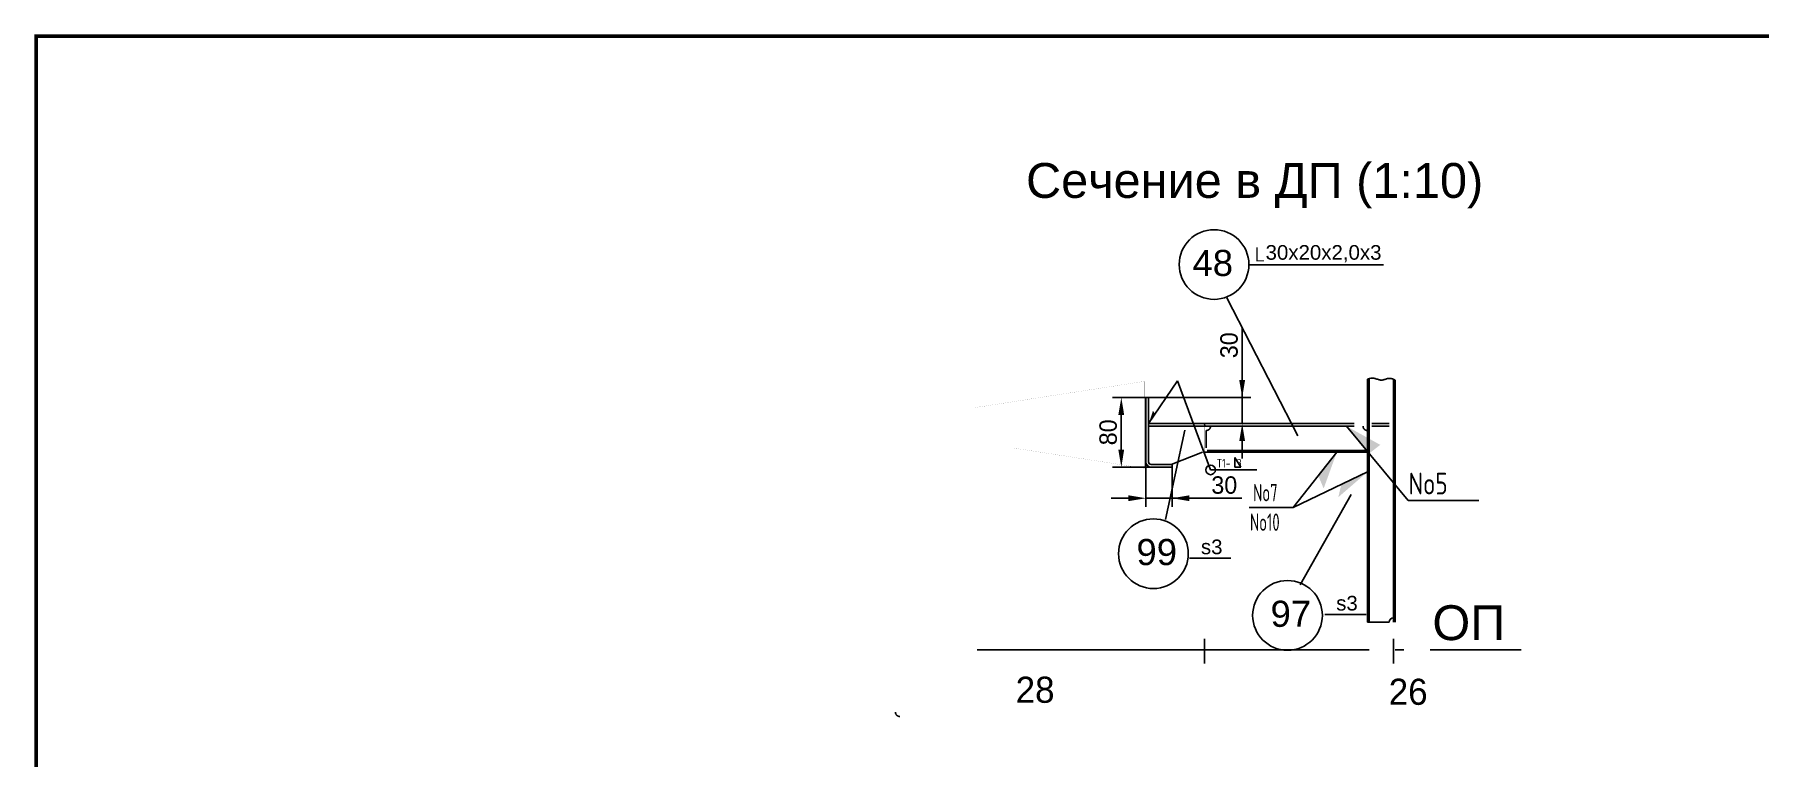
# Model space of a CAD drawing. Header units: millimetres. Extents: x -19561 to 47775, y 28910 to 69910.
# Drawn here: x 20988 to 25939, y 45812 to 47888 of the extents above; entities that cross this region are included whole.
import ezdxf
from ezdxf.enums import TextEntityAlignment as Align

# ---------------------------------------------------------------- set-up
doc = ezdxf.new("R2010")
doc.units = ezdxf.units.MM
doc.header["$MEASUREMENT"] = 0
for name, pattern in [('K5LT32768', [0]), ('K5LT32769', [0]), ('K5LT32770', [100, 50, -50]), ('K5LT32771', [1300, 1125, -75, 25, -75])]:
    doc.linetypes.add(name, pattern=pattern)
doc.styles.add('2_5', font='txt.shx', dxfattribs={"height": 2.5})
doc.styles.add('Arial', font='arial.ttf')
doc.styles.add('KTEXTSTYLE', font='GOST_AU.SHX', dxfattribs={"width": 0.96, "height": 5})
doc.styles.add('style5', font='arial.ttf', dxfattribs={"height": 3})
doc.dimstyles.new('seatech', dxfattribs={"dimscale": 20, "dimtxt": 2.5, "dimasz": 2.5, "dimexe": 1.25, "dimexo": 0, "dimtad": 1, "dimdec": 0, "dimtxsty": 'Standard', "dimcen": 2.5, "dimclrd": 7, "dimclre": 7, "dimclrt": 4, "dimadec": 0, "dimazin": 0, "dimtfac": 1, "dimtdec": 0, "dimtmove": 0, "dimatfit": 3, "dimfxl": 1.25, "dimarcsym": 0})

# ---------------------------------------------------------------- blocks, each defined once
blk = doc.blocks.new('*D2310')
at = {"color": 7, "lineweight": -2}
for p, q in [((24454.3, 46845.5), (24454.3, 47045.5)), ((24454.3, 46895.5), (24454.3, 46945.5)), ((24177.9, 46845.5), (24479.3, 46845.5)), ((24454.3, 46845.5), (24454.3, 46770.6)), ((24231.9, 46770.6), (24479.3, 46770.6)), ((24454.3, 46720.6), (24454.3, 46670.6))]:
    blk.add_line(p, q, dxfattribs=at)
at = {"color": 7}
for points in [[(24445.9, 46895.5), (24462.6, 46895.5), (24454.3, 46845.5)], [(24462.6, 46720.6), (24445.9, 46720.6), (24454.3, 46770.6)]]:
    blk.add_solid(points, dxfattribs=at)
at = {"layer": 'Defpoints', "color": 0}
for p in [(24177.9, 46845.5), (24231.9, 46770.6), (24454.3, 46770.6)]:
    blk.add_point(p, dxfattribs=at)
at = {"color": 4, "ltscale": 20, "insert": (24416.8, 46995.5), "char_height": 50, "attachment_point": 5, "rotation": 90}
blk.add_mtext('30', dxfattribs=at)
blk = doc.blocks.new('*D2311')
at = {"color": 7, "lineweight": -2}
for p, q in [((24177.9, 46660.5), (24177.9, 46531.3)), ((24252.9, 46653), (24252.9, 46531.3)), ((24127.9, 46556.3), (24077.9, 46556.3)), ((24177.9, 46556.3), (24252.9, 46556.3)), ((24252.9, 46556.3), (24452.9, 46556.3)), ((24302.9, 46556.3), (24352.9, 46556.3))]:
    blk.add_line(p, q, dxfattribs=at)
at = {"color": 7}
for points in [[(24127.9, 46548), (24127.9, 46564.7), (24177.9, 46556.3)], [(24302.9, 46564.7), (24302.9, 46548), (24252.9, 46556.3)]]:
    blk.add_solid(points, dxfattribs=at)
at = {"layer": 'Defpoints', "color": 0}
for p in [(24177.9, 46660.5), (24252.9, 46653), (24252.9, 46556.3)]:
    blk.add_point(p, dxfattribs=at)
at = {"color": 4, "ltscale": 20, "insert": (24402.9, 46593.8), "char_height": 50, "attachment_point": 5}
blk.add_mtext('30', dxfattribs=at)
blk = doc.blocks.new('*D2312')
at = {"color": 7, "lineweight": -2}
for p, q in [((24177.9, 46845.5), (24082.3, 46845.5)), ((24107.3, 46795.5), (24107.3, 46695.5)), ((24192.9, 46645.5), (24082.3, 46645.5))]:
    blk.add_line(p, q, dxfattribs=at)
at = {"color": 7}
for points in [[(24115.6, 46795.5), (24098.9, 46795.5), (24107.3, 46845.5)], [(24098.9, 46695.5), (24115.6, 46695.5), (24107.3, 46645.5)]]:
    blk.add_solid(points, dxfattribs=at)
at = {"layer": 'Defpoints', "color": 0}
for p in [(24177.9, 46845.5), (24107.3, 46645.5), (24192.9, 46645.5)]:
    blk.add_point(p, dxfattribs=at)
at = {"color": 4, "ltscale": 20, "insert": (24069.8, 46745.5), "char_height": 50, "attachment_point": 5, "rotation": 90}
blk.add_mtext('80', dxfattribs=at)

msp = doc.modelspace()

# ---------------------------------------------------------------- hatches: boundary and pattern name
for points in [[(24850.5733, 46709.55824), (24818.61695, 46684.61784), (24753.43587, 46763.27587)], [(24688.16704, 46584.12432), (24672.78759, 46620.85782), (24726.02177, 46688.69635)], [(24730.15612, 46559.17476), (24738.81, 46595.59015), (24813.93237, 46631.65275)]]:
    msp.add_hatch(color=7).paths.add_polyline_path(points)

# ---------------------------------------------------------------- linework, layer by layer
for p, q in [((24472.80365, 47226.28708), (24859.90796, 47226.28708)), ((24268.79803, 46893.72758), (24185.42878, 46770.74883)), ((24268.79803, 46893.72758), (24363.13392, 46637.93994)), ((24177.92878, 46660.54013), (24177.92878, 46845.54013)), ((24177.92878, 46845.54013), (24341.28479, 46845.54013)), ((24185.42878, 46845.54013), (24185.42878, 46660.54013)), ((24346.74934, 46763.24883), (24346.07347, 46770.74883)), ((24252.92878, 46653.04013), (24192.92878, 46653.04013)), ((24192.92878, 46645.54013), (24252.92878, 46645.54013)), ((24252.92878, 46645.54013), (24252.92878, 46653.04013)), ((24432.79456, 46645.22772), (24450.45315, 46645.22772)), ((24363.13392, 46637.93994), (24496.55021, 46637.93994)), ((24303.10562, 46384.13498), (24421.90343, 46384.13498)), ((24691.30749, 46222.48705), (24810.1053, 46222.48705))]:
    msp.add_line(p, q)
at = {"color": 7, "linetype": 'K5LT32768'}
for p, q in [((24614.46022, 46735.14721), (24410.37168, 47131.34167)), ((24185.42878, 46770.77587), (24728.51136, 46770.77587)), ((24185.42878, 46763.27587), (24728.51136, 46763.27587)), ((24930.52919, 46549.56643), (24753.43587, 46763.27587)), ((24353.61695, 46693.27587), (24815.70039, 46693.27587)), ((24346.11695, 46688.27587), (24813.61695, 46688.27587)), ((24601.07349, 46529.46955), (24726.02177, 46688.69635)), ((24601.07349, 46529.46955), (24813.93237, 46631.65275)), ((24620.40531, 46307.59067), (24767.18954, 46567.24139)), ((25073.61572, 46549.56643), (24930.52919, 46549.56643)), ((25133.73231, 46549.61777), (24990.64579, 46549.61777)), ((24601.07349, 46529.46955), (24474.22185, 46529.46955)), ((24346.11695, 46081.98714), (24346.11695, 46152.87185)), ((24888.61695, 46081.98714), (24888.61695, 46152.87185))]:
    msp.add_line(p, q, dxfattribs=at)
at = {"color": 7, "linetype": 'K5LT32769'}
for p, q in [((24813.61695, 46898.38274), (24813.61695, 46200.69577)), ((24818.61695, 46899.88813), (24818.61695, 46198.61248)), ((24888.61695, 46200.77587), (24888.61695, 46897.57446)), ((24893.61695, 46200.77587), (24893.61695, 46895.36482)), ((24876.11695, 46200.69577), (24813.61695, 46200.69577))]:
    msp.add_line(p, q, dxfattribs=at)
at = {"color": 1, "linetype": 'Continuous'}
for p, q in [((24185.42878, 46770.74883), (24346.07347, 46770.74883)), ((24185.42878, 46763.24883), (24346.74934, 46763.24883))]:
    msp.add_line(p, q, dxfattribs=at)
at = {"color": 2}
msp.add_line((24233.82542, 46494.92811), (24290.12882, 46752.14733), dxfattribs=at)
at = {"color": 0, "linetype": 'K5LT32770'}
for p, q in [((24351.11695, 46750.77587), (24351.11695, 46698.27587)), ((24726.11695, 46770.77587), (24888.61695, 46770.77587)), ((24726.11695, 46763.27587), (24888.61695, 46763.27587))]:
    msp.add_line(p, q, dxfattribs=at)
at = {"color": 1, "linetype": 'K5LT32770', "true_color": 0xff0000}
msp.add_line((24813.61695, 46750.77587), (24813.61695, 46688.27587), dxfattribs=at)
at = {"color": 2, "linetype": 'K5LT32768'}
msp.add_line((24250.33076, 46652.72505), (24340.66769, 46688.27587), dxfattribs=at)
at = {"color": 0}
for p, q in [((24432.79456, 46672.95924), (24432.79456, 46645.22772)), ((24450.45315, 46645.22772), (24432.79456, 46672.95924))]:
    msp.add_line(p, q, dxfattribs=at)
at = {"color": 7, "linetype": 'K5LT32771'}
msp.add_line((23693.72635, 46121.24334), (25255.51117, 46121.24334), dxfattribs=at)
at = {"color": 2, "ltscale": 20, "const_width": 10}
msp.add_lwpolyline([(20993.01308, 47882.68114), (33581.63137, 47882.68114), (33581.63137, 28914.85541), (20993.01308, 28914.85541)], close=True, dxfattribs=at)
at = {"const_width": 3}
msp.add_lwpolyline([(24496.81588, 47277.07214), (24496.81588, 47237.78776), (24516.47049, 47237.78776)], dxfattribs=at)
at = {"color": 7, "linetype": 'K5LT32769', "const_width": 0.18}
for points in [[(23685.41209, 46816.1414), (24174.86695, 46892.02587), (24174.86695, 46642.02587), (23795.83625, 46700.79032)], [(24906.11695, 46200.77587), (24906.11695, 46193.27587), (24806.11695, 46193.27587), (24806.11695, 46200.77587), (24906.11695, 46200.77587)]]:
    msp.add_lwpolyline(points, dxfattribs=at)
at = {"color": 0, "linetype": 'K5LT32770', "const_width": 0.18}
msp.add_lwpolyline([(24346.11695, 46763.27587), (24348.61695, 46763.27587), (24350.38483, 46762.54361), (24351.11695, 46760.77587), (24351.11695, 46698.27587), (24351.78681, 46695.77587), (24353.61695, 46693.94574), (24356.11695, 46693.27587), (24393.61695, 46693.27587), (24395.38483, 46692.54361), (24396.11695, 46690.77587), (24396.11695, 46688.27587), (24346.11695, 46688.27587), (24346.11695, 46763.27587)], dxfattribs=at)
at = {"color": 1, "linetype": 'K5LT32770', "true_color": 0xff0000, "const_width": 0.18}
msp.add_lwpolyline([(24788.61695, 46513.27587), (24813.61695, 46513.27587), (24813.61695, 46663.27587), (24788.61695, 46688.27587), (24638.61695, 46688.27587), (24638.61695, 46663.27587), (24788.61695, 46513.27587)], dxfattribs=at)
at = {"color": 1}
for centre in [(24373.5548, 47227.25171), (24199.48703, 46397.08024), (24584.38626, 46219.86202)]:
    msp.add_circle(centre, 100, dxfattribs=at)
msp.add_circle((24363.64714, 46637.67505), 13.78722)
at = {"color": 1, "linetype": 'K5LT32770', "true_color": 0xff0000}
for centre, start, end in [((24351.11695, 46763.27587), 270.0000044, 0), ((24813.61695, 46763.27587), 180, 269.9999956)]:
    msp.add_arc(centre, 12.5, start, end, dxfattribs=at)
for radius in [15, 7.5]:
    msp.add_arc((24192.92878, 46660.54013), radius, 180, 270)
at = {"color": 7, "linetype": 'K5LT32769'}
msp.add_arc((24888.61695, 46200.69577), 12.5, 90, 179.99999565, dxfattribs=at)
at = {"color": 0, "linetype": 'K5LT32770'}
msp.add_arc((23471.66098, 45942.17846), 12.5, 180, 269.9999956, dxfattribs=at)
at = {"color": 7, "linetype": 'K5LT32768'}
msp.add_open_spline([(24813.61695, 46898.38274), (24817.72625, 46899.64887), (24822.9141, 46901.34054), (24829.06999, 46901.43868), (24831.77175, 46901.12216), (24834.74012, 46900.44438), (24838.44653, 46899.24587), (24842.72908, 46897.63501), (24847.01105, 46896.21092), (24850.57729, 46895.47929), (24853.29819, 46895.31649), (24855.66327, 46895.47788), (24858.37424, 46895.94852), (24862.00708, 46896.93397), (24866.34139, 46898.40269), (24870.91594, 46899.8037), (24874.73552, 46900.4819), (24877.67095, 46900.50607), (24880.09806, 46900.239), (24882.82432, 46899.65547), (24887.44816, 46898.18354), (24891.05717, 46896.52699), (24893.61695, 46895.36482)], degree=3, knots=[0, 0, 0, 0, 3.473535454, 4.242760447, 4.8957086777, 5.6386464424, 6.6677786469, 7.9997094265, 9.2891943469, 10.2622932791, 10.8930465615, 11.4578688941, 12.1491503538, 13.0844198706, 14.4567408278, 15.7995232096, 16.8970952787, 17.5349401511, 18.1351147122, 18.8411247024, 19.7552205271, 22, 22, 22, 22], dxfattribs=at)
at = {"color": 7, "linetype": 'ByBlock'}
msp.add_solid([(24204.11367, 46797.76777), (24198.25312, 46807.49343), (24186.11695, 46770.77587)], dxfattribs=at)

# ---------------------------------------------------------------- texts
at = {"color": 0}
for s, height, style, p in [('Сечение в ДП (1:10)', 100, 'Arial', (23833.83444, 47418.59429)), ('30x20x2,0x3', 42, 'style5', (24521.42264, 47241.02311)), ('s3', 42, 'style5', (24335.84876, 46395.62179)), ('s3', 42, 'style5', (24724.05063, 46233.97387))]:
    msp.add_text(s, height=height, dxfattribs=dict(at, style=style)).set_placement(p)
at = {"color": 2, "style": 'style5'}
for s, p in [('48', (24311.54117, 47194.26067)), ('99', (24150.8328, 46364.29761)), ('97', (24535.73203, 46187.07939))]:
    msp.add_text(s, height=75, dxfattribs=at).set_placement(p)
at = {"color": 0, "style": '2_5', "width": 0.8}
msp.add_text('Т1- 3', height=25, dxfattribs=at).set_placement((24381.72558, 46636.80873), align=Align.BOTTOM_LEFT)
at = {"color": 0, "style": 'KTEXTSTYLE'}
for s, height, width, p in [('No7', 50, 0.765, (24485.63944, 46547.28704)), ('No5', 62.5, 0.965, (24931.79311, 46567.03696)), ('No10', 50, 0.765, (24476.65358, 46462.53461))]:
    msp.add_text(s, height=height, dxfattribs=dict(at, width=width)).set_placement(p)
at = {"color": 0, "style": 'Arial'}
msp.add_text('ОП', height=100, dxfattribs=at).set_placement((25000.2129, 46118.94509), align=Align.BOTTOM_LEFT)
at = {"color": 0, "linetype": 'Continuous'}
for s, p in [('28', (23859.95934, 46043.94537)), ('26', (24930.73083, 46038.14437))]:
    msp.add_text(s, height=75, dxfattribs=at).set_placement(p, align=Align.TOP_CENTER)

# ---------------------------------------------------------------- dimensions: what is measured, and where the dimension line sits
dim = msp.add_linear_dim(base=(24454.27599, 46770.5566), p1=(24177.92878, 46845.54013), p2=(24231.91166, 46770.5566), angle=90, text='30', dimstyle='seatech')
dim.commit()
dim.dimension.update_dxf_attribs({"geometry": '*D2310', "text_midpoint": (24454.27599, 46995.54013), "dimtype": 160})
dim = msp.add_linear_dim(base=(24107.26033, 46645.54013), p1=(24177.92878, 46845.54013), p2=(24192.92878, 46645.54013), angle=90, text='80', dimstyle='seatech')
dim.commit()
dim.dimension.update_dxf_attribs({"geometry": '*D2312', "text_midpoint": (24069.76033, 46745.54013)})
dim = msp.add_linear_dim(base=(24252.92878, 46556.32271), p1=(24177.92878, 46660.54013), p2=(24252.92878, 46653.04013), text='30', dimstyle='seatech')
dim.commit()
dim.dimension.update_dxf_attribs({"geometry": '*D2311', "text_midpoint": (24402.92878, 46556.32271), "dimtype": 160})

doc.saveas('drawing.dxf')
